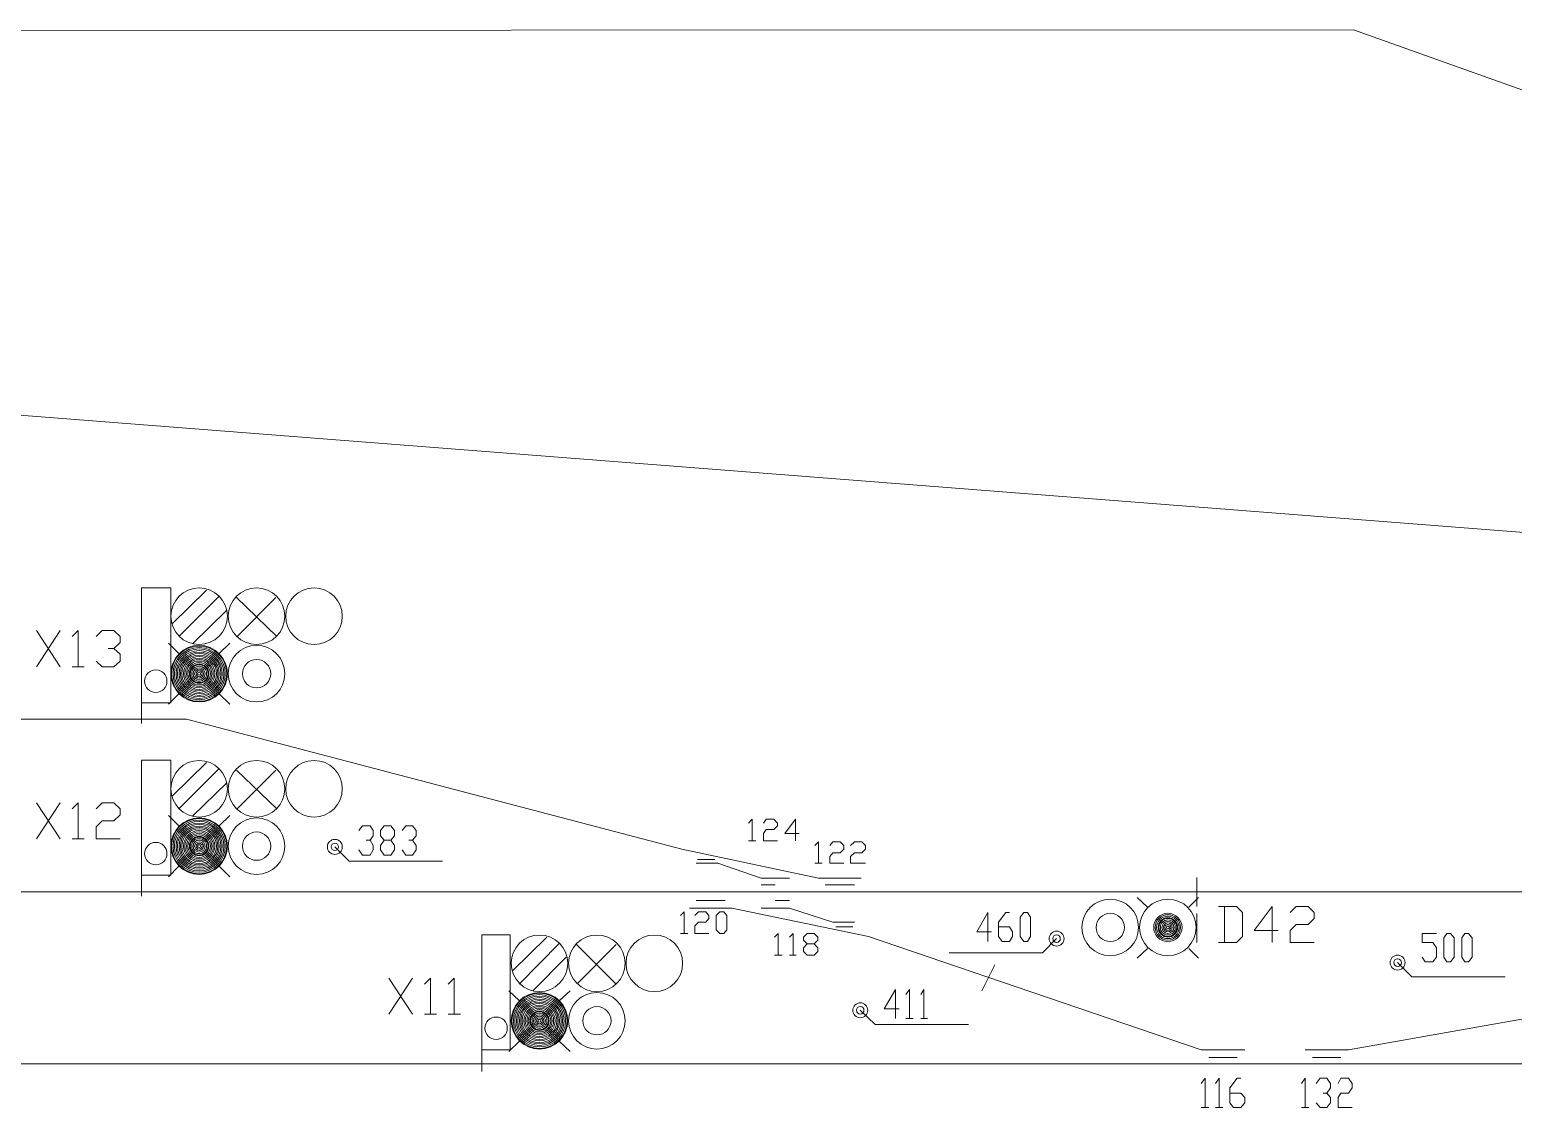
# Model space of a CAD drawing. Header units: millimetres. Extents: x 18 to 1853, y 466 to 763.
# Drawn here: x 1027.5 to 1130.8, y 614.6 to 689.7 of the extents above; entities that cross this region are included whole.
import ezdxf

# ---------------------------------------------------------------- set-up
doc = ezdxf.new("R2010")
doc.units = ezdxf.units.MM
doc.header["$MEASUREMENT"] = 0
doc.layers.add('1', color=7, linetype='Continuous')

msp = doc.modelspace()

# ---------------------------------------------------------------- linework, layer by layer
at = {"color": 255, "linetype": 'Continuous', "lineweight": 0}
for points in [[(1002.28, 689.62), (1119.74, 689.67)], [(1119.69, 689.67), (1290.16, 628.91)], [(1215.78, 648.09), (991.06, 665.61)], [(1035.28, 642.79), (1035.28, 650.79)], [(1035.28, 650.79), (1037.31, 650.79)], [(1037.31, 650.79), (1037.31, 642.79)], [(1044.69, 647.42), (1041.88, 650.12)], [(1041.94, 647.42), (1044.64, 650.12)], [(1027.96, 645.29), (1029.62, 647.83)], [(1027.96, 647.83), (1029.62, 645.29)], [(1030.45, 647.42), (1030.87, 647.83), (1030.87, 645.29)], [(1032.11, 647.42), (1032.53, 647.83), (1033.36, 647.83), (1033.78, 647.42), (1033.78, 647), (1033.36, 646.58), (1032.95, 646.58)], [(1037.88, 646.22), (1037.15, 646.95)], [(1040.69, 646.22), (1041.42, 646.95)], [(1033.36, 646.58), (1033.78, 646.17), (1033.78, 645.7), (1033.36, 645.29), (1032.53, 645.29), (1032.11, 645.7)], [(1030.45, 645.29), (1031.28, 645.29)], [(1035.28, 643.31), (1035.28, 641.34)], [(1037.31, 642.79), (1035.28, 642.79)], [(1037.15, 642.69), (1037.88, 643.41)], [(1041.42, 642.69), (1040.69, 643.41)], [(753.7, 641.65), (1038.4, 641.65)], [(1029.31, 641.65), (1029.31, 641.65)], [(1072.91, 632.6), (1038.4, 641.65)], [(1035.28, 641.34), (1035.28, 641.34)], [(1035.28, 630.79), (1035.28, 638.79)], [(1035.28, 638.79), (1037.31, 638.79)], [(1037.31, 638.79), (1037.31, 630.79)], [(1044.69, 635.41), (1041.88, 638.11)], [(1041.94, 635.41), (1044.64, 638.11)], [(1027.96, 633.33), (1029.62, 635.83)], [(1027.96, 635.83), (1029.62, 633.33)], [(1030.45, 635.41), (1030.87, 635.83), (1030.87, 633.33)], [(1032.11, 635.41), (1032.53, 635.83), (1033.36, 635.83), (1033.78, 635.41), (1033.78, 634.99), (1033.36, 634.58), (1032.53, 634.58), (1032.11, 634.16), (1032.11, 633.33), (1033.78, 633.33)], [(1037.88, 634.22), (1037.15, 634.94)], [(1040.69, 634.22), (1041.42, 634.94)], [(1077.54, 634.42), (1077.8, 634.68), (1077.8, 633.18)], [(1078.58, 634.42), (1078.78, 634.68), (1079.3, 634.68), (1079.56, 634.42), (1079.56, 634.22), (1079.3, 633.96), (1078.78, 633.96), (1078.58, 633.7), (1078.58, 633.18), (1079.56, 633.18)], [(1081.07, 633.7), (1080.08, 633.7), (1080.81, 634.68), (1080.81, 633.18)], [(1050.41, 633.9), (1050.67, 634.22), (1051.19, 634.22), (1051.4, 633.9), (1051.4, 633.54), (1051.19, 633.23), (1050.93, 633.23)], [(1052.17, 632.19), (1051.92, 632.55), (1051.92, 632.86), (1052.17, 633.23), (1052.64, 633.23), (1052.9, 633.54), (1052.9, 633.9), (1052.64, 634.22), (1052.17, 634.22), (1051.92, 633.9), (1051.92, 633.54), (1052.17, 633.23)], [(1053.42, 633.9), (1053.68, 634.22), (1054.15, 634.22), (1054.41, 633.9), (1054.41, 633.54), (1054.15, 633.23), (1053.89, 633.23)], [(1030.45, 633.33), (1031.28, 633.33)], [(1048.74, 632.76), (1049.73, 631.77)], [(1051.19, 633.23), (1051.4, 632.86), (1051.4, 632.55), (1051.19, 632.19), (1050.67, 632.19), (1050.41, 632.55)], [(1052.64, 633.23), (1052.9, 632.86), (1052.9, 632.55), (1052.64, 632.19), (1052.17, 632.19)], [(1054.15, 633.23), (1054.41, 632.86), (1054.41, 632.55), (1054.15, 632.19), (1053.68, 632.19), (1053.42, 632.55)], [(1072.91, 632.6), (1082.42, 630.58)], [(1077.54, 633.18), (1078.06, 633.18)], [(1082.16, 632.86), (1082.42, 633.12), (1082.42, 631.62)], [(1083.2, 632.86), (1083.41, 633.12), (1083.93, 633.12), (1084.19, 632.86), (1084.19, 632.6), (1083.93, 632.34), (1083.41, 632.34), (1083.2, 632.08), (1083.2, 631.62), (1084.19, 631.62)], [(1084.66, 632.86), (1084.92, 633.12), (1085.44, 633.12), (1085.7, 632.86), (1085.7, 632.6), (1085.44, 632.34), (1084.92, 632.34), (1084.66, 632.08), (1084.66, 631.62), (1085.7, 631.62)], [(1035.28, 631.3), (1035.28, 629.33)], [(1037.15, 630.68), (1037.88, 631.41)], [(1041.42, 630.68), (1040.69, 631.41)], [(1049.73, 631.77), (1056.23, 631.77)], [(1075.41, 631.62), (1073.9, 631.62)], [(1078.42, 630.58), (1075.41, 631.62)], [(1082.16, 631.62), (1082.68, 631.62)], [(1037.31, 630.79), (1035.28, 630.79)], [(1079.93, 630.58), (1078.42, 630.58)], [(1078.89, 630.58), (1080.4, 630.58)], [(1082.42, 630.58), (1085.39, 630.58)], [(1108.77, 630.63), (1108.77, 630.63)], [(1108.77, 628.6), (1108.77, 630.63)], [(753.7, 629.64), (1074.32, 629.64)], [(1035.28, 629.33), (1035.28, 629.33)], [(1074.32, 629.64), (1179.14, 629.64)], [(1104.61, 629.23), (1105.34, 628.55)], [(1108.88, 629.23), (1108.2, 628.55)], [(1072.81, 627.98), (1073.07, 628.24), (1073.07, 626.73)], [(1076.39, 628.5), (1073.43, 628.5)], [(1073.8, 627.98), (1074.06, 628.24), (1074.57, 628.24), (1074.78, 627.98), (1074.78, 627.77), (1074.57, 627.51), (1074.06, 627.51), (1073.8, 627.25), (1073.8, 626.73), (1074.78, 626.73)], [(1075.56, 626.73), (1075.3, 626.99), (1075.3, 627.98), (1075.56, 628.24), (1075.82, 628.24), (1076.03, 627.98), (1076.03, 626.99), (1075.82, 626.73), (1075.56, 626.73)], [(1085.9, 626.52), (1076.39, 628.5)], [(1079.93, 628.5), (1078.42, 628.5)], [(1078.89, 628.5), (1080.4, 628.5)], [(1080.4, 628.5), (1083.41, 627.51)], [(1110.28, 626.11), (1111.53, 626.11), (1111.94, 626.52), (1111.94, 628.19), (1111.53, 628.6), (1110.28, 628.6)], [(1110.7, 628.6), (1110.7, 626.11)], [(1114.44, 626.94), (1112.77, 626.94), (1114.02, 628.6), (1114.02, 626.11)], [(1115.27, 628.19), (1115.68, 628.6), (1116.52, 628.6), (1116.93, 628.19), (1116.93, 627.77), (1116.52, 627.36), (1115.68, 627.36), (1115.27, 626.94), (1115.27, 626.11), (1116.93, 626.11)], [(1119.32, 618.62), (1176.28, 628.71)], [(1083.41, 627.51), (1084.92, 627.51)], [(1094.48, 626.84), (1093.44, 626.84), (1094.22, 628.19), (1094.22, 626.16)], [(1094.95, 627.2), (1095.73, 627.2), (1095.94, 626.84), (1095.94, 626.52), (1095.73, 626.16), (1095.21, 626.16), (1094.95, 626.52), (1094.95, 627.51), (1095.47, 628.19), (1095.73, 628.19)], [(1096.71, 626.16), (1096.46, 626.52), (1096.46, 627.87), (1096.71, 628.19), (1096.97, 628.19), (1097.18, 627.87), (1097.18, 626.52), (1096.97, 626.16), (1096.71, 626.16)], [(1108.77, 628.13), (1108.77, 628.13)], [(1108.77, 626.11), (1108.77, 628.13)], [(1058.98, 618.62), (1058.98, 626.63)], [(1058.98, 626.63), (1060.96, 626.63)], [(1060.96, 626.63), (1060.96, 618.62)], [(1072.81, 626.73), (1073.33, 626.73)], [(1079.36, 626.47), (1079.62, 626.73), (1079.62, 625.22)], [(1080.4, 626.47), (1080.66, 626.73), (1080.66, 625.22)], [(1081.64, 625.22), (1081.38, 625.48), (1081.38, 625.74), (1081.64, 626), (1082.11, 626), (1082.37, 626.26), (1082.37, 626.47), (1082.11, 626.73), (1081.64, 626.73), (1081.38, 626.47), (1081.38, 626.26), (1081.64, 626)], [(1085.9, 626.52), (1096.25, 622.99)], [(1099, 626.37), (1098.01, 625.38)], [(1124.47, 625.07), (1124.68, 624.76), (1125.2, 624.76), (1125.46, 625.07), (1125.46, 625.74), (1125.2, 626.11), (1124.47, 626.11), (1124.47, 626.73), (1125.46, 626.73)], [(1126.18, 624.76), (1125.98, 625.07), (1125.98, 626.42), (1126.18, 626.73), (1126.44, 626.73), (1126.7, 626.42), (1126.7, 625.07), (1126.44, 624.76), (1126.18, 624.76)], [(1127.43, 624.76), (1127.22, 625.07), (1127.22, 626.42), (1127.43, 626.73), (1127.69, 626.73), (1127.95, 626.42), (1127.95, 625.07), (1127.69, 624.76), (1127.43, 624.76)], [(1068.34, 623.2), (1065.58, 625.95)], [(1065.64, 623.25), (1068.34, 625.95)], [(1079.36, 625.22), (1079.88, 625.22)], [(1080.4, 625.22), (1080.86, 625.22)], [(1082.11, 626), (1082.37, 625.74), (1082.37, 625.48), (1082.11, 625.22), (1081.64, 625.22)], [(1098.01, 625.38), (1091.52, 625.38)], [(1105.34, 625.69), (1104.61, 625.02)], [(1108.2, 625.69), (1108.88, 625.02)], [(1094.69, 624.55), (1093.8, 622.73)], [(1122.75, 624.7), (1123.74, 623.72)], [(1052.49, 621.12), (1054.15, 623.61)], [(1052.49, 623.61), (1054.15, 621.12)], [(1054.98, 623.2), (1055.4, 623.61), (1055.4, 621.12)], [(1056.64, 623.2), (1057.06, 623.61), (1057.06, 621.12)], [(1123.74, 623.72), (1130.24, 623.72)], [(1061.58, 622.05), (1060.85, 622.73)], [(1064.39, 622.05), (1065.12, 622.73)], [(1088.04, 621.48), (1087, 621.48), (1087.78, 622.83), (1087.78, 620.81)], [(1088.5, 622.47), (1088.76, 622.83), (1088.76, 620.81)], [(1089.54, 622.47), (1089.75, 622.83), (1089.75, 620.81)], [(1109.08, 618.62), (1096.25, 622.99)], [(1054.98, 621.12), (1055.81, 621.12)], [(1056.64, 621.12), (1057.48, 621.12)], [(1085.33, 621.38), (1086.37, 620.39)], [(1086.37, 620.39), (1092.87, 620.39)], [(1088.5, 620.81), (1089.02, 620.81)], [(1089.54, 620.81), (1090.01, 620.81)], [(1058.98, 619.14), (1058.98, 617.12)], [(1060.85, 618.52), (1061.58, 619.2)], [(1065.12, 618.52), (1064.39, 619.2)], [(1060.96, 618.62), (1058.98, 618.62)], [(1112.1, 618.62), (1109.08, 618.62)], [(1119.32, 618.62), (1116.31, 618.62)], [(753.7, 617.64), (1108.98, 617.64)], [(1058.98, 617.12), (1058.98, 617.12)], [(1108.98, 617.64), (1117.82, 617.64)], [(1117.82, 617.64), (1131.54, 617.64)], [(1109.08, 616.29), (1109.34, 616.65), (1109.34, 614.62)], [(1110.07, 616.29), (1110.33, 616.65), (1110.33, 614.62)], [(1111.06, 615.61), (1111.84, 615.61), (1112.1, 615.3), (1112.1, 614.93), (1111.84, 614.62), (1111.32, 614.62), (1111.06, 614.93), (1111.06, 615.97), (1111.58, 616.65), (1111.84, 616.65)], [(1116.05, 616.29), (1116.31, 616.65), (1116.31, 614.62)], [(1117.09, 616.29), (1117.35, 616.65), (1117.82, 616.65), (1118.08, 616.29), (1118.08, 615.97), (1117.82, 615.61), (1117.56, 615.61)], [(1118.6, 616.29), (1118.8, 616.65), (1119.32, 616.65), (1119.58, 616.29), (1119.58, 615.97), (1119.32, 615.61), (1118.8, 615.61), (1118.6, 615.3), (1118.6, 614.62), (1119.58, 614.62)], [(1117.82, 615.61), (1118.08, 615.3), (1118.08, 614.93), (1117.82, 614.62), (1117.35, 614.62), (1117.09, 614.93)], [(1109.08, 614.62), (1109.6, 614.62)], [(1110.07, 614.62), (1110.59, 614.62)], [(1116.05, 614.62), (1116.57, 614.62)]]:
    msp.add_lwpolyline(points, dxfattribs=at)
at = {"color": 50, "linetype": 'Continuous', "lineweight": 0}
for points in [[(1037.41, 648.3), (1039.81, 650.64)], [(1037.88, 647.42), (1040.69, 650.22)], [(1038.82, 646.9), (1041.21, 649.24)], [(1037.41, 636.29), (1039.81, 638.63)], [(1037.88, 635.41), (1040.69, 638.22)], [(1038.82, 634.89), (1041.21, 637.23)], [(1061.11, 624.13), (1063.5, 626.47)], [(1061.58, 623.2), (1064.39, 626.06)], [(1062.52, 622.73), (1064.86, 625.07)]]:
    msp.add_lwpolyline(points, dxfattribs=at)
for centre in [(1039.29, 648.82), (1039.29, 636.81), (1062.99, 624.65)]:
    msp.add_circle(centre, 1.97, dxfattribs=at)
at = {"color": 255, "linetype": 'Continuous', "lineweight": 0}
for centre, radius in [((1043.29, 648.82), 1.97), ((1043.29, 644.82), 1.97), ((1043.29, 644.82), 0.987), ((1036.27, 644.3), 0.78), ((1043.29, 636.81), 1.97), ((1043.29, 632.81), 1.97), ((1043.29, 632.81), 0.987), ((1036.27, 632.29), 0.78), ((1102.74, 627.15), 1.97), ((1106.75, 627.15), 1.97), ((1102.74, 627.15), 0.987), ((1066.99, 624.65), 1.97), ((1066.99, 620.65), 1.97), ((1066.99, 620.65), 0.987), ((1059.97, 620.13), 0.78)]:
    msp.add_circle(centre, radius, dxfattribs=at)
at = {"color": 90, "linetype": 'Continuous', "lineweight": 0}
for centre in [(1047.29, 648.82), (1047.29, 636.81), (1070.99, 624.65)]:
    msp.add_circle(centre, 1.97, dxfattribs=at)
at = {"color": 10, "linetype": 'Continuous', "lineweight": 0}
for centre, radius in [((1039.29, 644.82), 1.97), ((1039.29, 644.82), 1.92), ((1039.29, 644.82), 1.82), ((1039.29, 644.82), 1.72), ((1039.29, 644.82), 1.61), ((1039.29, 644.82), 1.51), ((1039.29, 644.82), 1.4), ((1039.29, 644.82), 1.3), ((1039.29, 644.82), 1.2), ((1039.29, 644.82), 1.09), ((1039.29, 644.82), 0.987), ((1039.29, 644.82), 0.884), ((1039.29, 644.82), 0.78), ((1039.29, 644.82), 0.676), ((1039.29, 644.82), 0.624), ((1039.29, 644.82), 0.52), ((1039.29, 644.82), 0.416), ((1039.29, 644.82), 0.312), ((1039.29, 644.82), 0.208), ((1039.29, 644.82), 0.104), ((1039.29, 632.81), 1.97), ((1039.29, 632.81), 1.92), ((1039.29, 632.81), 1.82), ((1039.29, 632.81), 1.72), ((1039.29, 632.81), 1.61), ((1039.29, 632.81), 1.51), ((1039.29, 632.81), 1.4), ((1039.29, 632.81), 1.3), ((1039.29, 632.81), 1.2), ((1039.29, 632.81), 1.09), ((1039.29, 632.81), 0.987), ((1039.29, 632.81), 0.884), ((1039.29, 632.81), 0.78), ((1039.29, 632.81), 0.676), ((1039.29, 632.81), 0.624), ((1039.29, 632.81), 0.52), ((1039.29, 632.81), 0.416), ((1039.29, 632.81), 0.312), ((1039.29, 632.81), 0.208), ((1039.29, 632.81), 0.104), ((1062.99, 620.65), 1.97), ((1062.99, 620.65), 1.92), ((1062.99, 620.65), 1.82), ((1062.99, 620.65), 1.72), ((1062.99, 620.65), 1.61), ((1062.99, 620.65), 1.51), ((1062.99, 620.65), 1.4), ((1062.99, 620.65), 1.3), ((1062.99, 620.65), 1.2), ((1062.99, 620.65), 1.09), ((1062.99, 620.65), 0.987), ((1062.99, 620.65), 0.884), ((1062.99, 620.65), 0.78), ((1062.99, 620.65), 0.676), ((1062.99, 620.65), 0.624), ((1062.99, 620.65), 0.52), ((1062.99, 620.65), 0.416), ((1062.99, 620.65), 0.312), ((1062.99, 620.65), 0.208), ((1062.99, 620.65), 0.104)]:
    msp.add_circle(centre, radius, dxfattribs=at)
at = {"color": 170, "linetype": 'Continuous', "lineweight": 0}
for radius in [0.987, 0.884, 0.78, 0.676, 0.624, 0.52, 0.416, 0.312, 0.208, 0.104]:
    msp.add_circle((1106.75, 627.15), radius, dxfattribs=at)
at = {"layer": '1', "color": 10, "linetype": 'Continuous', "lineweight": 0}
for points in [[(1075.2, 631.88), (1074, 631.88)], [(1078.42, 630.11), (1079.41, 630.11)], [(1084.92, 630.11), (1082.89, 630.11)], [(1073.9, 629.02), (1075.93, 629.02)], [(1080.4, 629.02), (1079.41, 629.02)], [(1083.62, 627.2), (1084.81, 627.2)], [(1109.6, 618.1), (1111.58, 618.1)], [(1116.83, 618.1), (1118.8, 618.1)]]:
    msp.add_lwpolyline(points, dxfattribs=at)
for centre, radius in [((1048.74, 632.76), 0.52), ((1048.74, 632.76), 0.26), ((1099, 626.37), 0.52), ((1099, 626.37), 0.26), ((1122.75, 624.7), 0.52), ((1122.75, 624.7), 0.26), ((1085.33, 621.38), 0.52), ((1085.33, 621.38), 0.26)]:
    msp.add_circle(centre, radius, dxfattribs=at)

doc.saveas('drawing.dxf')
